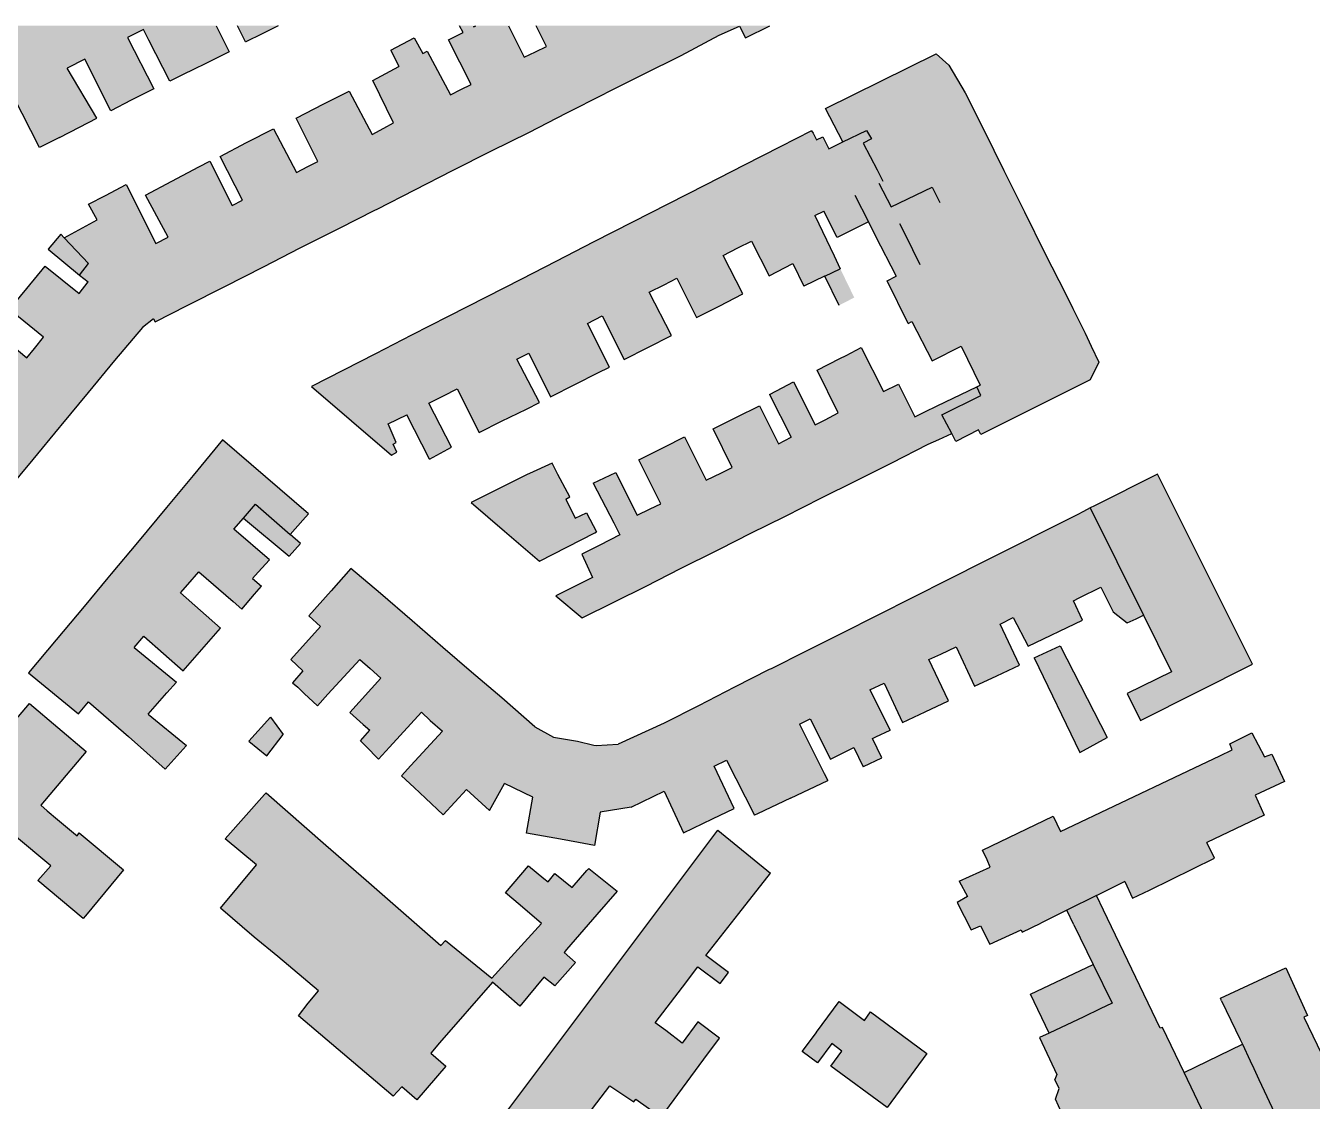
# Model space of a CAD drawing. Header units: millimetres. Extents: x 528980 to 529536, y 186782 to 187150.
# Drawn here: x 529131.2 to 529288.2, y 187018.8 to 187150.1 of the extents above; entities that cross this region are included whole.
import ezdxf

# ---------------------------------------------------------------- set-up
doc = ezdxf.new("R2010")
doc.units = ezdxf.units.MM
doc.header["$LTSCALE"] = 1.5
doc.layers.add('Building Outline', color=1, linetype='Continuous', true_color=0xff0000)
doc.layers.add('Buildings Area', color=1, linetype='Continuous', true_color=0xff0000)

# ---------------------------------------------------------------- blocks, each defined once
blk = doc.blocks.new('mastermap-topo_6112301_ACAD_1_FMEBLOCK7')
at = {"layer": 'Building Outline', "color": 251, "linetype": 'Continuous', "lineweight": -3, "true_color": 0x505050}
for points in [[(-3.75, 1.79), (-3.52, 1.91)], [(0.47, 1.91), (2.4, -1.91), (3.75, -1.26)]]:
    blk.add_lwpolyline(points, dxfattribs=at)

msp = doc.modelspace()

# ---------------------------------------------------------------- hatches: boundary and pattern name
at = {"layer": 'Buildings Area', "true_color": 0xfedcaf}
for points in [[(529127.55, 187140.4), (529129.75, 187141.45), (529132.9, 187135.2), (529135.35, 187136.45), (529127.7, 187149.8), (529123.7, 187147.8), (529122.8, 187147)], [(529133.73, 187150.07), (529128.24, 187150.07), (529127.7, 187149.8), (529135.35, 187136.45), (529137.8, 187137.7), (529139.91, 187138.78), (529136.3, 187144.9)], [(529139.58, 187150.07), (529133.73, 187150.07), (529136.3, 187144.9), (529138.45, 187146), (529141.6, 187139.7), (529144.1, 187141)], [(529145.36, 187150.07), (529139.58, 187150.07), (529144.1, 187141), (529146.85, 187142.35), (529143.65, 187148.65), (529145.6, 187149.6)], [(529151.09, 187150.07), (529145.36, 187150.07), (529145.6, 187149.6), (529146.25, 187148.31), (529148.8, 187143.32), (529150.6, 187144.2), (529151.53, 187144.66), (529153.35, 187145.55)], [(529151.09, 187150.07), (529153.35, 187145.55), (529156.05, 187146.9), (529154.47, 187150.07)], [(529162.03, 187150.07), (529157.04, 187150.07), (529158.02, 187148.1), (529158.06, 187148.11), (529160.05, 187149.1)], [(529185.84, 187150.07), (529184.15, 187150.07), (529184.57, 187149.26), (529182.8, 187148.35), (529185.55, 187142.9), (529184.3, 187142.3), (529188.05, 187134.8), (529192.6, 187137.05), (529185.9, 187149.95)], [(529186.13, 187150.07), (529185.9, 187149.95), (529192.6, 187137.05), (529197.25, 187139.45), (529193.4, 187146.9), (529192.05, 187146.25), (529190.12, 187150.07)], [(529197.54, 187150.07), (529193.48, 187150.07), (529194.75, 187147.55), (529193.4, 187146.9), (529197.25, 187139.45), (529201.75, 187141.7)], [(529197.54, 187150.07), (529201.75, 187141.7), (529202.2, 187141.95), (529206.5, 187144.1), (529203.55, 187150.07)], [(529209.4, 187150.07), (529203.55, 187150.07), (529206.5, 187144.1), (529211.2, 187146.45)], [(529215.22, 187150.07), (529209.4, 187150.07), (529211.2, 187146.45), (529215.8, 187148.9)], [(529215.22, 187150.07), (529215.8, 187148.9), (529218.3, 187150), (529219.05, 187148.6), (529222, 187150.07)], [(529178.62, 187148.61), (529175.77, 187147.08), (529176.75, 187145.1), (529183.3, 187132.4), (529188.05, 187134.8), (529184.3, 187142.3), (529183.05, 187141.65), (529180.2, 187146.95), (529179.67, 187146.66)], [(529230.9, 187135.9), (529233.8, 187137.3), (529234.4, 187136.25), (529233.4, 187135.75), (529235.1, 187132.5), (529235.8, 187131.1), (529235.95, 187131.2), (529248.1, 187137.35), (529245.85, 187141.9), (529243.85, 187145.25), (529242.3, 187146.65), (529228.8, 187139.95)], [(529183.3, 187132.4), (529176.75, 187145.1), (529173.55, 187143.4), (529176.1, 187138.2), (529174.9, 187137.55), (529175.05, 187137.2), (529178.7, 187130.05)], [(529167.6, 187140.55), (529174.1, 187127.7), (529178.7, 187130.05), (529175.05, 187137.2), (529174.9, 187137.55), (529173.5, 187136.8), (529170.7, 187142.1)], [(529169.5, 187125.35), (529173.8, 187127.55), (529174.1, 187127.7), (529167.6, 187140.55), (529164.2, 187138.8), (529166.85, 187133.5), (529165.65, 187132.9), (529165.8, 187132.6)], [(529164.7, 187122.95), (529169.5, 187125.35), (529165.8, 187132.6), (529165.65, 187132.9), (529164.25, 187132.15), (529161.45, 187137.5), (529158.15, 187135.8), (529158.25, 187135.6)], [(529227.3, 187136.95), (529227.1, 187137.25), (529223.25, 187135.3), (529227.5, 187126.9), (529228.59, 187127.45), (529231.25, 187128.8), (529230.35, 187130.55), (529228.9, 187133.45), (529228.6, 187134.1), (529229.45, 187134.5), (529229.2, 187135.05), (529228.45, 187136.5), (529227.7, 187136.15)], [(529232.39, 187129.39), (529234.65, 187130.55), (529235.3, 187130.85), (529235.8, 187131.1), (529235.1, 187132.5), (529233.4, 187135.75), (529234.4, 187136.25), (529233.8, 187137.3), (529230.9, 187135.9), (529229.2, 187135.05), (529229.45, 187134.5), (529228.6, 187134.1), (529228.9, 187133.45), (529230.35, 187130.55), (529231.25, 187128.8)], [(529242.75, 187128.5), (529250.55, 187132.4), (529248.1, 187137.35), (529235.95, 187131.2), (529235.8, 187131.1), (529235.3, 187130.85), (529236.8, 187127.95), (529241.8, 187130.35)], [(529164.7, 187122.95), (529158.25, 187135.6), (529158.15, 187135.8), (529154.95, 187134.1), (529157.65, 187128.8), (529156.4, 187128.15), (529160.25, 187120.65)], [(529228.69, 187119.49), (529228.7, 187119.5), (529230.6, 187120.4), (529229.85, 187122), (529227.5, 187126.9), (529223.25, 187135.3), (529218.85, 187133.05), (529224.8, 187121.05), (529226.15, 187118.29)], [(529160.25, 187120.65), (529156.4, 187128.15), (529153.68, 187133.56), (529152.35, 187132.85), (529149.05, 187131.1), (529155.5, 187118.25)], [(529214.2, 187130.65), (529218.1, 187122.95), (529219.75, 187123.8), (529221.9, 187119.55), (529224.8, 187121.05), (529218.85, 187133.05)], [(529250.55, 187132.4), (529242.75, 187128.5), (529237.8, 187125.95), (529238.25, 187125.1), (529239.4, 187122.75), (529244.4, 187125.1), (529245.25, 187123.45), (529253.05, 187127.35)], [(529150.9, 187115.95), (529147.1, 187123.5), (529143.47, 187130.69), (529140.95, 187129.37), (529138.87, 187128.28), (529139.95, 187126.4), (529146.8, 187114.3), (529147, 187113.95)], [(529155.5, 187118.25), (529149.05, 187131.1), (529145.85, 187129.4), (529148.6, 187124.25), (529147.1, 187123.5), (529150.9, 187115.95)], [(529215.8, 187115.85), (529218.7, 187117.35), (529216.3, 187122.05), (529218.1, 187122.95), (529214.2, 187130.65), (529209.55, 187128.3)], [(529235.3, 187130.85), (529234.65, 187130.55), (529232.39, 187129.39), (529234.02, 187126.16), (529234.87, 187124.49), (529237.8, 187125.95), (529242.75, 187128.5), (529241.8, 187130.35), (529236.8, 187127.95)], [(529234.02, 187126.16), (529232.39, 187129.39), (529231.25, 187128.8), (529228.59, 187127.45), (529230.22, 187124.24)], [(529209.55, 187128.3), (529205.25, 187126.1), (529209.1, 187118.45), (529210.65, 187119.25), (529213.05, 187114.45), (529215.8, 187115.85)], [(529238.86, 187113.73), (529239.33, 187113.96), (529247.9, 187118.35), (529255.55, 187122.3), (529253.05, 187127.35), (529245.25, 187123.45), (529240.3, 187120.95), (529237.7, 187119.65), (529237.4, 187119.5), (529236.32, 187118.95)], [(529146.8, 187114.3), (529139.95, 187126.4), (529135.9, 187124.2), (529138.9, 187121.05), (529137.8, 187119.65), (529138.85, 187118.8), (529145.45, 187113.25)], [(529200.55, 187123.7), (529207.1, 187110.8), (529210, 187112.25), (529207.3, 187117.55), (529209.1, 187118.45), (529205.25, 187126.1)], [(529237.7, 187119.65), (529240.3, 187120.95), (529239.4, 187122.75), (529238.25, 187125.1), (529237.8, 187125.95), (529234.87, 187124.49), (529237.4, 187119.5)], [(529138.9, 187121.05), (529135.9, 187124.2), (529135.49, 187124.63), (529133.98, 187122.81), (529137.8, 187119.65)], [(529199.75, 187113.75), (529201.55, 187114.65), (529204.25, 187109.35), (529207.1, 187110.8), (529200.55, 187123.7), (529195.9, 187121.3)], [(529240.3, 187120.95), (529245.25, 187123.45), (529244.4, 187125.1), (529239.4, 187122.75)], [(529245.35, 187110.95), (529258.1, 187117.3), (529255.55, 187122.3), (529247.9, 187118.35), (529239.33, 187113.96), (529241.8, 187109.19)], [(529145.45, 187113.25), (529138.85, 187118.8), (529137.75, 187117.4), (529133.6, 187120.75), (529131.35, 187118), (529142.05, 187109.2)], [(529201, 187107.7), (529202.45, 187108.42), (529199.75, 187113.75), (529195.9, 187121.3), (529191.7, 187119.15), (529198.3, 187106.35)], [(529191.15, 187109.4), (529192.6, 187110.1), (529195.25, 187104.8), (529198.3, 187106.35), (529191.7, 187119.15), (529187.4, 187116.95)], [(529232.3, 187116.9), (529230.6, 187120.4), (529228.7, 187119.5), (529230.45, 187115.95)], [(529138.85, 187105.3), (529142.05, 187109.2), (529131.35, 187118), (529129.25, 187115.45), (529133.4, 187112.05), (529132.3, 187110.7)], [(529192.3, 187103.3), (529193.9, 187104.08), (529191.15, 187109.4), (529187.4, 187116.95), (529182.75, 187114.6), (529189.25, 187101.8)], [(529258.1, 187117.3), (529245.35, 187110.95), (529247.65, 187106.2), (529260.45, 187112.55), (529258.95, 187115.55)], [(529182.2, 187104.9), (529183.85, 187105.75), (529186.55, 187100.45), (529189.25, 187101.8), (529182.75, 187114.6), (529178.3, 187112.3)], [(529138.85, 187105.3), (529132.3, 187110.7), (529131.35, 187109.55), (529127.2, 187113), (529125, 187110.3), (529135.5, 187101.3)], [(529180.5, 187097.2), (529183.15, 187098.65), (529180.4, 187104), (529182.2, 187104.9), (529178.3, 187112.3), (529173.9, 187110.05), (529177.7, 187102.6)], [(529261.2, 187110.98), (529260.45, 187112.55), (529247.65, 187106.2), (529247.25, 187106), (529247.75, 187104.95), (529243, 187102.6), (529244.19, 187100.33), (529244.7, 187099.35), (529247.45, 187100.75), (529247.75, 187100.2), (529261.1, 187106.85), (529262.15, 187109)], [(529135.3, 187101.05), (529135.5, 187101.3), (529125, 187110.3), (529122.75, 187107.55), (529121.6, 187106.14), (529125.6, 187102.75), (529132.1, 187097.15)], [(529175.85, 187097.65), (529176.5, 187098.05), (529176.05, 187099), (529176.4, 187099.2), (529175.45, 187101.5), (529177.7, 187102.6), (529173.9, 187110.05), (529166.1, 187106.05)], [(529233.15, 187110.8), (529231.3, 187109.85), (529230.54, 187109.46), (529236.9, 187096.75), (529241.3, 187099), (529239.7, 187102.35), (529237.7, 187106.35), (529235.85, 187105.45)], [(529232.5, 187094.55), (529236.9, 187096.75), (529230.54, 187109.46), (529227.76, 187108.03), (529230.35, 187102.85), (529228.75, 187102)], [(529125.6, 187102.75), (529121.6, 187106.14), (529120.7, 187106.9), (529119.7, 187105.6), (529120.4, 187105), (529119.35, 187103.65), (529123.55, 187100.1), (529122.45, 187098.75), (529128.9, 187093.3), (529132.1, 187097.15)], [(529224.9, 187106.6), (529222.8, 187105.5), (529221.96, 187105.06), (529224.6, 187099.85), (529228.3, 187092.45), (529232.5, 187094.55), (529228.75, 187102), (529227.55, 187101.35)], [(529242.6, 187099.6), (529244.19, 187100.33), (529243, 187102.6), (529247.75, 187104.95), (529247.25, 187106), (529242.43, 187103.69), (529242.41, 187103.68), (529240.91, 187102.94), (529239.7, 187102.35), (529241.3, 187099)], [(529224.6, 187099.85), (529223.05, 187099.05), (529220.75, 187103.7), (529217.95, 187102.3), (529223.85, 187090.2), (529228.3, 187092.45)], [(529217.95, 187102.3), (529215.1, 187100.9), (529217.4, 187096.15), (529216.1, 187095.5), (529219.7, 187088.15), (529223.85, 187090.2)], [(529155.25, 187099.55), (529151.65, 187095.2), (529157.8, 187090), (529159.25, 187091.7), (529163.5, 187088), (529165.05, 187089.75), (529165.74, 187090.53)], [(529207.4, 187091.1), (529207.65, 187090.65), (529211.1, 187083.85), (529215.45, 187086), (529209.2, 187098.45), (529209.1, 187098.65), (529206, 187097.1), (529208.7, 187091.75)], [(529219.7, 187088.15), (529216.1, 187095.5), (529214.25, 187094.6), (529211.6, 187099.9), (529209.1, 187098.65), (529209.2, 187098.45), (529215.45, 187086), (529215.95, 187086.25)], [(529189.65, 187088.4), (529197.1, 187092.3), (529197.6, 187092.6), (529197.3, 187093.1), (529196.15, 187095.3), (529195.43, 187096.68), (529192.7, 187095.45), (529192.4, 187095.3), (529185.55, 187091.9)], [(529211.1, 187083.85), (529207.65, 187090.65), (529207.4, 187091.1), (529205.8, 187090.35), (529205.58, 187090.78), (529203.2, 187095.55), (529200.45, 187094.25), (529202.95, 187089.4), (529203.7, 187087.93), (529206.9, 187081.7)], [(529159.6, 187083.4), (529160.95, 187084.9), (529156.6, 187088.65), (529157.8, 187090), (529151.65, 187095.2), (529148.4, 187091.3), (529158.9, 187082.61)], [(529265.6, 187068.6), (529267.2, 187065.3), (529280.9, 187072.15), (529269.3, 187095.35), (529261.6, 187091.5), (529261.1, 187091.25), (529267.6, 187078.15), (529271, 187071.25)], [(529200.85, 187088.3), (529199.65, 187090.65), (529198.25, 187090), (529197.1, 187092.3), (529189.65, 187088.4), (529193.9, 187084.75), (529200.65, 187088.2)], [(529148.4, 187091.3), (529144.85, 187087), (529151, 187081.9), (529152.35, 187083.45), (529156.55, 187079.8), (529157.6, 187078.88), (529159.15, 187080.7), (529160, 187081.7), (529158.9, 187082.61)], [(529164.74, 187086.9), (529163.5, 187088), (529159.25, 187091.7), (529157.8, 187090), (529163.37, 187085.36)], [(529251.7, 187077.85), (529253.5, 187074.35), (529260.15, 187077.55), (529259.05, 187079.9), (529259.75, 187080.25), (529262.4, 187081.55), (529263.9, 187078.55), (529265.6, 187077.2), (529266.7, 187077.7), (529260.25, 187090.8), (529259.5, 187090.4), (529248.25, 187084.75)], [(529260.25, 187090.8), (529266.7, 187077.7), (529267.6, 187078.15), (529261.1, 187091.25)], [(529206.9, 187081.7), (529203.7, 187087.93), (529201.25, 187086.7), (529199.05, 187085.6), (529200.35, 187082.75), (529195.9, 187080.5), (529199.1, 187077.8)], [(529144.85, 187087), (529141.65, 187083.2), (529152.7, 187073.95), (529155, 187076.55), (529150.1, 187080.85), (529151, 187081.9)], [(529248.25, 187084.75), (529243.8, 187082.5), (529249.7, 187070.75), (529252.45, 187072.05), (529250.1, 187077.05), (529251.7, 187077.85)], [(529152.7, 187073.95), (529141.65, 187083.2), (529141.25, 187082.7), (529138.35, 187079.2), (529144.45, 187074.2), (529145.65, 187075.6), (529150.45, 187071.35)], [(529164.4, 187069.35), (529174.5, 187080.8), (529170.9, 187083.85), (529168.5, 187081.1), (529165.75, 187078.05), (529167.2, 187076.75), (529163.55, 187072.75), (529165.05, 187071.35), (529163.75, 187069.9)], [(529239.45, 187080.3), (529242.85, 187073.4), (529244.75, 187074.3), (529246.95, 187069.5), (529249.7, 187070.75), (529243.8, 187082.5)], [(529178.35, 187077.45), (529174.5, 187080.8), (529164.4, 187069.35), (529165.2, 187068.6), (529166.81, 187067.09), (529168.1, 187068.5), (529172, 187072.75), (529173.25, 187071.65)], [(529235.1, 187078.1), (529240.95, 187066.35), (529243.8, 187067.7), (529241.4, 187072.75), (529242.85, 187073.4), (529239.45, 187080.3)], [(529148.45, 187068.65), (529149.63, 187069.98), (529144.45, 187074.2), (529138.35, 187079.2), (529134.95, 187075.15), (529146.15, 187066.05)], [(529182.1, 187074.2), (529178.35, 187077.45), (529173.25, 187071.65), (529174.55, 187070.45), (529170.75, 187066.25), (529172.4, 187064.8), (529173.2, 187064.1)], [(529234.2, 187069.05), (529235.95, 187069.85), (529238.2, 187065.05), (529240.95, 187066.35), (529235.1, 187078.1), (529230.75, 187075.9)], [(529134.95, 187075.15), (529131.55, 187071.1), (529137.65, 187066.1), (529138.9, 187067.55), (529143.75, 187063.35), (529148.25, 187059.35), (529150.78, 187062.2), (529150.83, 187062.25), (529146.15, 187066.05)], [(529234.2, 187069.05), (529230.75, 187075.9), (529226.35, 187073.7), (529232.25, 187062), (529232.25, 187061.99), (529232.26, 187061.98), (529232.83, 187060.8), (529233.38, 187059.65), (529233.43, 187059.68), (529235.65, 187060.75), (529234.52, 187063.09), (529234.95, 187063.3), (529236.68, 187064.13)], [(529185.6, 187071.2), (529182.1, 187074.2), (529173.2, 187064.1), (529172.05, 187062.8), (529172.7, 187062.15), (529174.26, 187060.59), (529175.6, 187062.05), (529179.5, 187066.3), (529180.55, 187065.3)], [(529229.41, 187060.56), (529232.25, 187061.99), (529232.25, 187062), (529226.35, 187073.7), (529222.15, 187071.6), (529225.6, 187064.85), (529226.91, 187065.51)], [(529257.4, 187074.4), (529254.25, 187072.95), (529259.8, 187061.4), (529263.15, 187063.2)], [(529189.3, 187068.05), (529185.6, 187071.2), (529180.55, 187065.3), (529182.05, 187064), (529178.2, 187059.8), (529177.05, 187058.54), (529178.6, 187057.1), (529179.3, 187056.45)], [(529229.07, 187057.97), (529228.64, 187058.82), (529226.76, 187062.55), (529225.6, 187064.85), (529222.15, 187071.6), (529221.9, 187071.5), (529217.7, 187069.35), (529223.6, 187057.65), (529224.52, 187055.83)], [(529220.48, 187053.92), (529224.52, 187055.83), (529223.6, 187057.65), (529217.7, 187069.35), (529213.3, 187067.1), (529216.7, 187060.45), (529220.12, 187053.76)], [(529138.6, 187061.5), (529131.7, 187067.35), (529127.6, 187062.6), (529127.15, 187063), (529122.75, 187057.9), (529123.25, 187057.45), (529119.55, 187053.1), (529126.5, 187047.3), (529129.85, 187051.25), (529134.3, 187047.55), (529132.7, 187045.75), (529138.25, 187041.15), (529138.5, 187041.45), (529143.15, 187047.05), (529137.75, 187051.6), (529137.5, 187051.2), (529137.05, 187051.6), (529135.1, 187053.2), (529133.85, 187054.27), (529133.05, 187054.95)], [(529189.65, 187057.6), (529193.35, 187064.5), (529189.3, 187068.05), (529179.3, 187056.45), (529180, 187055.8), (529182.16, 187053.8), (529185.01, 187056.87), (529187.79, 187054.29)], [(529162.65, 187063.6), (529161.1, 187065.7), (529158.46, 187062.78), (529160.65, 187061)], [(529213.3, 187067.1), (529209.1, 187064.95), (529215, 187053.3), (529217.65, 187054.55), (529215.2, 187059.7), (529216.7, 187060.45)], [(529193.35, 187064.5), (529189.65, 187057.6), (529193.07, 187055.94), (529192.3, 187051.54), (529196.46, 187050.8), (529198.52, 187062.77), (529195.63, 187063.27)], [(529215, 187053.3), (529209.1, 187064.95), (529203.51, 187062.42), (529205.07, 187054.71), (529209.1, 187056.65), (529211.45, 187051.6)], [(529205.07, 187054.71), (529203.51, 187062.42), (529200.8, 187062.23), (529200.55, 187062.29), (529198.52, 187062.77), (529196.46, 187050.8), (529198.66, 187050.4), (529200.63, 187050.05), (529201.3, 187054.09)], [(529284.8, 187057.85), (529283.25, 187061.2), (529282.35, 187060.85), (529280.8, 187063.8), (529278.1, 187062.45), (529278.4, 187061.7), (529276.9, 187061), (529273.81, 187059.52), (529272.2, 187058.75), (529257.45, 187051.75), (529254.85, 187050.55), (529254.45, 187051.2), (529248.5, 187048.3), (529248.9, 187047.4), (529245.1, 187045.7), (529246.1, 187043.8), (529244.85, 187043.1), (529246.55, 187039.75), (529247.7, 187040.25), (529248.85, 187038), (529252.65, 187039.75), (529252.8, 187039.45), (529255.05, 187040.55), (529258.23, 187042.13), (529261.85, 187043.92), (529261.9, 187043.95), (529262.4, 187044.2), (529265.3, 187045.65), (529275.3, 187050.4), (529282.3, 187053.75), (529281.2, 187056.2)], [(529188.15, 187033.35), (529188.1, 187033.85), (529182.45, 187038.45), (529181.85, 187037.85), (529172.76, 187045.79), (529167.82, 187050.1), (529160.55, 187056.45), (529160.37, 187056.25), (529155.55, 187050.85), (529159.39, 187047.7), (529154.98, 187042.38), (529159.1, 187038.85), (529162, 187036.5), (529166.95, 187032.3), (529165.7, 187030.8), (529164.5, 187029.25), (529176.05, 187019.45), (529177.1, 187020.6), (529178.94, 187019.01), (529182.49, 187023.11), (529180.65, 187024.7), (529181.7, 187025.95)], [(529256.55, 187053.6), (529247.95, 187049.45), (529248.5, 187048.3), (529254.45, 187051.2), (529254.85, 187050.55), (529257.45, 187051.75)], [(529214.2, 187036.6), (529218.23, 187041.76), (529222.07, 187046.68), (529215.65, 187051.9), (529207.5, 187041), (529189.8, 187017.4), (529185.75, 187011.95), (529182.9, 187008.2), (529178.5, 187002.3), (529181.4, 187000), (529182.5, 186999), (529182.6, 186999.1), (529183.4, 187000), (529183.9, 187000.6), (529184.5, 187000), (529185.7, 186998.9), (529186.65, 187000), (529202.5, 187020.7), (529205.4, 187018.75), (529205.65, 187019.1), (529208.75, 187016.9), (529213.95, 187023.95), (529215.87, 187026.51), (529213.2, 187028.51), (529211.29, 187025.92), (529209.3, 187027.45), (529208, 187028.4), (529211.35, 187032.75), (529213.2, 187035.25), (529215.95, 187033.21), (529216.95, 187034.56)], [(529275.3, 187050.4), (529265.3, 187045.65), (529266.25, 187043.6), (529268.3, 187044.6), (529276.25, 187048.5)], [(529188.15, 187033.35), (529191.5, 187030.45), (529194.42, 187033.99), (529195.77, 187032.9), (529198.28, 187035.78), (529196.9, 187036.99), (529197.2, 187037.35), (529200.9, 187041.6), (529203.37, 187044.47), (529199.9, 187047.25), (529199.68, 187046.99), (529197.89, 187044.91), (529195.78, 187046.62), (529194.95, 187045.59), (529194.42, 187046.02), (529192.54, 187047.54), (529189.77, 187044.25), (529191.54, 187042.75), (529194.14, 187040.54), (529190.86, 187036.91), (529188.1, 187033.85)], [(529256.06, 187027.15), (529260.3, 187029.15), (529262.3, 187030.1), (529263.75, 187030.8), (529261.46, 187035.5), (529253.82, 187031.89)], [(529236.3, 187018.05), (529241.15, 187024.65), (529234.3, 187029.75), (529233.55, 187028.7), (529230.45, 187031), (529227.7, 187027.25), (529227.69, 187027.24), (529225.95, 187024.89), (529227.8, 187023.52), (529229.55, 187025.87), (529230.8, 187024.95), (529229.45, 187023.1)], [(529272.55, 187022.35), (529282.65, 187001.2), (529283.05, 187000.25), (529290.1, 187003.5), (529289.65, 187004.4), (529287.25, 187009.54), (529287.08, 187009.89), (529286.44, 187011.26), (529281.67, 187021.48), (529281.04, 187022.82), (529280.6, 187023.77), (529279.65, 187025.8)]]:
    msp.add_hatch(color=41, dxfattribs=at).paths.add_polyline_path(points, flags=0)
h = msp.add_hatch(color=41, dxfattribs=at)
h.paths.add_polyline_path([(529262.7, 187042.15), (529261.85, 187043.92), (529258.23, 187042.13), (529259.1, 187040.35), (529261.46, 187035.5), (529263.75, 187030.8), (529262.3, 187030.1), (529260.3, 187029.15), (529256.06, 187027.15), (529254.9, 187026.6), (529257, 187022.1), (529256.75, 187021.5), (529257.3, 187020.4), (529256.85, 187019.1), (529257.95, 187016.65), (529259.45, 187016.2), (529259.9, 187015.25), (529259.3, 187013.75), (529260.8, 187010.65), (529262.05, 187010.5), (529262.4, 187009.7), (529261.85, 187008.35), (529263.25, 187005.45), (529264.8, 187005), (529265.3, 187004.15), (529264.6, 187002.45), (529265.5, 187000.55), (529267, 187000.35), (529267.15, 187000), (529267.6, 186999), (529267.1, 186997.35), (529268.1, 186995.05), (529269.65, 186994.8), (529270.35, 186993.55), (529270, 186993.3), (529270.3, 186992.65), (529270.7, 186991.85), (529271, 186991.15), (529263.55, 186987.8), (529260.15, 186986.3), (529261.3, 186983.75), (529258.9, 186982.65), (529260.7, 186978.85), (529267.25, 186981.85), (529273.85, 186984.9), (529274.2, 186984.1), (529274.7, 186983), (529274.95, 186982.95), (529275.1, 186982.95), (529275.25, 186982.9), (529275.45, 186982.7), (529275.55, 186982.5), (529275.6, 186982.3), (529275.55, 186982.1), (529275.5, 186981.75), (529275.05, 186980.7), (529276.3, 186977.95), (529276.85, 186977.8), (529277.2, 186977.65), (529277.5, 186977.45), (529277.75, 186977.25), (529277.95, 186977.05), (529278.05, 186976.8), (529278.1, 186976.5), (529278.1, 186976.3), (529278, 186976.1), (529277.6, 186975.35), (529279.1, 186972.15), (529279.7, 186972.05), (529279.9, 186972.05), (529280.1, 186972), (529280.35, 186971.9), (529280.55, 186971.75), (529280.7, 186971.45), (529280.8, 186971.15), (529280.8, 186970.85), (529280.75, 186970.6), (529280.7, 186970.25), (529280.6, 186970), (529280.45, 186969.6), (529281.75, 186966.8), (529282.85, 186966.4), (529283, 186966.2), (529283.2, 186965.9), (529283.35, 186965.65), (529283.4, 186965.4), (529283.4, 186965.25), (529283.3, 186965.15), (529282.95, 186964.2), (529284.3, 186961.35), (529285, 186961.2), (529285.35, 186961.1), (529285.65, 186960.9), (529285.8, 186960.65), (529285.95, 186960.35), (529286, 186960), (529285.95, 186959.6), (529285.8, 186959.3), (529285.7, 186959.05), (529285.5, 186958.75), (529286.35, 186957), (529284.6, 186956.05), (529285.75, 186953.4), (529286.25, 186953.6), (529288.65, 186948.45), (529298.9, 186953), (529306.7, 186957), (529307.15, 186957.25), (529307.5, 186956.55), (529308.65, 186956.9), (529309.55, 186956.55), (529311, 186957.2), (529311, 186958.1), (529312.2, 186958.7), (529312, 186959.4), (529318.75, 186962.35), (529318.1, 186963.85), (529319, 186964.55), (529318.3, 186966.2), (529316.8, 186966.2), (529316.35, 186967.45), (529316.75, 186967.7), (529316.35, 186968.85), (529316.95, 186969.85), (529316.3, 186971.35), (529314.7, 186971.9), (529314.25, 186973), (529313.6, 186972.85), (529312.7, 186974.8), (529303.15, 186995), (529303.35, 186995.15), (529302, 186998.05), (529302.6, 186998.4), (529301.75, 187000), (529299.65, 187004.3), (529299.2, 187004.1), (529287.15, 187029.1), (529287.6, 187029.3), (529284.95, 187035.1), (529277, 187031.4), (529277.1, 187031.1), (529279.39, 187026.35), (529279.65, 187025.8), (529280.6, 187023.77), (529281.04, 187022.82), (529281.67, 187021.48), (529286.44, 187011.26), (529287.08, 187009.89), (529287.25, 187009.54), (529289.65, 187004.4), (529290.1, 187003.5), (529283.05, 187000.25), (529282.65, 187001.2), (529272.55, 187022.35), (529269.9, 187027.85), (529269.6, 187027.75)], flags=0)
h.paths.add_polyline_path([(529295.8, 186991.7), (529296.8, 186989.55), (529293.95, 186988.3), (529297.7, 186979.95), (529300.7, 186981.25), (529301.5, 186979.45), (529294.3, 186976.2), (529288.55, 186988.95), (529289.45, 186989.4), (529289.7, 186988.9)], flags=0)
h.paths.add_polyline_path([(529298.25, 186968.2), (529305.2, 186971.45), (529307.65, 186966), (529303.7, 186964.2), (529304.65, 186962.25), (529301.6, 186960.9)], flags=0)

# ---------------------------------------------------------------- linework, layer by layer
at = {"layer": 'Building Outline', "color": 251, "linetype": 'Continuous', "lineweight": -3, "true_color": 0x505050}
for points in [[(529145.6, 187149.6), (529143.65, 187148.65), (529146.85, 187142.35), (529144.1, 187141)], [(529148.8, 187143.32), (529146.25, 187148.31), (529145.6, 187149.6)], [(529154.47, 187150.07), (529156.05, 187146.9), (529153.35, 187145.55)], [(529158.02, 187148.1), (529157.04, 187150.07)], [(529162.03, 187150.07), (529160.05, 187149.1), (529158.06, 187148.11), (529158.02, 187148.1)], [(529184.3, 187142.3), (529185.55, 187142.9), (529182.8, 187148.35), (529184.57, 187149.26), (529184.15, 187150.07)], [(529185.84, 187150.07), (529185.9, 187149.95)], [(529193.4, 187146.9), (529194.75, 187147.55), (529193.48, 187150.07)], [(529211.2, 187146.45), (529215.8, 187148.9)], [(529215.8, 187148.9), (529218.3, 187150), (529219.05, 187148.6)], [(529219.05, 187148.6), (529222, 187150.07)], [(529175.77, 187147.08), (529178.62, 187148.61), (529179.67, 187146.66), (529180.2, 187146.95), (529183.05, 187141.65), (529184.3, 187142.3)], [(529144.1, 187141), (529141.6, 187139.7), (529138.45, 187146), (529136.3, 187144.9)], [(529175.77, 187147.08), (529176.75, 187145.1)], [(529206.5, 187144.1), (529211.2, 187146.45)], [(529228.8, 187139.95), (529242.3, 187146.65)], [(529242.3, 187146.65), (529243.85, 187145.25), (529245.85, 187141.9), (529248.1, 187137.35)], [(529139.91, 187138.78), (529136.3, 187144.9)], [(529153.35, 187145.55), (529151.53, 187144.66), (529150.6, 187144.2), (529148.8, 187143.32)], [(529174.9, 187137.55), (529176.1, 187138.2), (529173.55, 187143.4), (529176.75, 187145.1)], [(529201.75, 187141.7), (529202.2, 187141.95), (529206.5, 187144.1)], [(529135.35, 187136.45), (529132.9, 187135.2), (529129.75, 187141.45), (529127.55, 187140.4)], [(529167.6, 187140.55), (529170.7, 187142.1), (529173.5, 187136.8), (529174.9, 187137.55)], [(529197.25, 187139.45), (529201.75, 187141.7)], [(529165.65, 187132.9), (529166.85, 187133.5), (529164.2, 187138.8), (529167.6, 187140.55)], [(529192.6, 187137.05), (529197.25, 187139.45)], [(529230.9, 187135.9), (529228.8, 187139.95)], [(529135.35, 187136.45), (529137.8, 187137.7), (529139.91, 187138.78)], [(529158.15, 187135.8), (529161.45, 187137.5), (529164.25, 187132.15), (529165.65, 187132.9)], [(529188.05, 187134.8), (529192.6, 187137.05)], [(529227.1, 187137.25), (529223.25, 187135.3)], [(529227.1, 187137.25), (529227.3, 187136.95), (529227.7, 187136.15), (529228.45, 187136.5), (529229.2, 187135.05)], [(529230.9, 187135.9), (529233.8, 187137.3), (529234.4, 187136.25), (529233.4, 187135.75), (529235.1, 187132.5), (529235.8, 187131.1)], [(529248.1, 187137.35), (529250.55, 187132.4)], [(529156.4, 187128.15), (529157.65, 187128.8), (529154.95, 187134.1), (529158.15, 187135.8)], [(529183.3, 187132.4), (529188.05, 187134.8)], [(529223.25, 187135.3), (529218.85, 187133.05)], [(529229.2, 187135.05), (529230.9, 187135.9)], [(529149.05, 187131.1), (529152.35, 187132.85), (529153.68, 187133.56)], [(529153.68, 187133.56), (529156.4, 187128.15)], [(529178.7, 187130.05), (529183.3, 187132.4)], [(529218.85, 187133.05), (529214.2, 187130.65)], [(529250.55, 187132.4), (529253.05, 187127.35)], [(529138.87, 187128.28), (529140.95, 187129.37), (529143.47, 187130.69)], [(529143.47, 187130.69), (529147.1, 187123.5)], [(529147.1, 187123.5), (529148.6, 187124.25), (529145.85, 187129.4), (529149.05, 187131.1)], [(529174.1, 187127.7), (529178.7, 187130.05)], [(529214.2, 187130.65), (529209.55, 187128.3)], [(529235.3, 187130.85), (529236.8, 187127.95), (529241.8, 187130.35), (529242.75, 187128.5)], [(529232.39, 187129.39), (529234.02, 187126.16)], [(529139.95, 187126.4), (529138.87, 187128.28)], [(529169.5, 187125.35), (529173.8, 187127.55), (529174.1, 187127.7)], [(529209.55, 187128.3), (529205.25, 187126.1)], [(529227.5, 187126.9), (529228.59, 187127.45)], [(529227.5, 187126.9), (529229.85, 187122)], [(529234.02, 187126.16), (529230.22, 187124.24), (529228.59, 187127.45)], [(529253.05, 187127.35), (529255.55, 187122.3)], [(529135.9, 187124.2), (529139.95, 187126.4)], [(529164.7, 187122.95), (529169.5, 187125.35)], [(529205.25, 187126.1), (529200.55, 187123.7)], [(529234.02, 187126.16), (529234.87, 187124.49)], [(529237.8, 187125.95), (529238.25, 187125.1), (529239.4, 187122.75)], [(529135.9, 187124.2), (529135.49, 187124.63), (529133.98, 187122.81)], [(529137.8, 187119.65), (529138.9, 187121.05), (529135.9, 187124.2)], [(529200.55, 187123.7), (529195.9, 187121.3)], [(529218.1, 187122.95), (529219.75, 187123.8), (529221.9, 187119.55), (529224.8, 187121.05)], [(529234.87, 187124.49), (529237.4, 187119.5)], [(529133.98, 187122.81), (529137.8, 187119.65)], [(529160.25, 187120.65), (529164.7, 187122.95)], [(529215.8, 187115.85), (529218.7, 187117.35), (529216.3, 187122.05), (529218.1, 187122.95)], [(529239.4, 187122.75), (529240.3, 187120.95)], [(529255.55, 187122.3), (529258.1, 187117.3)], [(529131.35, 187118), (529133.6, 187120.75), (529137.75, 187117.4), (529138.85, 187118.8)], [(529155.5, 187118.25), (529160.25, 187120.65)], [(529195.9, 187121.3), (529191.7, 187119.15)], [(529224.8, 187121.05), (529226.15, 187118.29)], [(529229.85, 187122), (529230.6, 187120.4)], [(529137.8, 187119.65), (529138.85, 187118.8)], [(529191.7, 187119.15), (529187.4, 187116.95)], [(529209.1, 187118.45), (529210.65, 187119.25), (529213.05, 187114.45), (529215.8, 187115.85)], [(529228.7, 187119.5), (529228.69, 187119.49), (529226.15, 187118.29)], [(529228.7, 187119.5), (529230.6, 187120.4)], [(529230.45, 187115.95), (529228.7, 187119.5)], [(529236.32, 187118.95), (529237.4, 187119.5)], [(529238.86, 187113.73), (529236.32, 187118.95)], [(529132.3, 187110.7), (529133.4, 187112.05), (529129.25, 187115.45), (529131.35, 187118)], [(529150.9, 187115.95), (529155.5, 187118.25)], [(529207.1, 187110.8), (529210, 187112.25), (529207.3, 187117.55), (529209.1, 187118.45)], [(529147, 187113.95), (529150.9, 187115.95)], [(529187.4, 187116.95), (529182.75, 187114.6)], [(529258.1, 187117.3), (529258.95, 187115.55), (529260.45, 187112.55)], [(529146.8, 187114.3), (529145.45, 187113.25)], [(529146.8, 187114.3), (529147, 187113.95)], [(529182.75, 187114.6), (529178.3, 187112.3)], [(529199.75, 187113.75), (529201.55, 187114.65), (529204.25, 187109.35), (529207.1, 187110.8)], [(529125, 187110.3), (529127.2, 187113), (529131.35, 187109.55), (529132.3, 187110.7)], [(529145.45, 187113.25), (529142.05, 187109.2)], [(529202.45, 187108.42), (529199.75, 187113.75)], [(529238.86, 187113.73), (529239.33, 187113.96)], [(529239.33, 187113.96), (529241.8, 187109.19)], [(529178.3, 187112.3), (529173.9, 187110.05)], [(529260.45, 187112.55), (529261.2, 187110.98)], [(529173.9, 187110.05), (529166.1, 187106.05)], [(529191.15, 187109.4), (529192.6, 187110.1), (529195.25, 187104.8), (529198.3, 187106.35)], [(529230.54, 187109.46), (529231.3, 187109.85), (529233.15, 187110.8), (529235.85, 187105.45), (529237.7, 187106.35)], [(529241.8, 187109.19), (529245.35, 187110.95)], [(529245.35, 187110.95), (529247.65, 187106.2)], [(529261.2, 187110.98), (529262.15, 187109), (529261.1, 187106.85)], [(529142.05, 187109.2), (529138.85, 187105.3)], [(529193.9, 187104.08), (529191.15, 187109.4)], [(529198.3, 187106.35), (529201, 187107.7), (529202.45, 187108.42)], [(529228.75, 187102), (529230.35, 187102.85), (529227.76, 187108.03), (529230.54, 187109.46)], [(529221.96, 187105.06), (529222.8, 187105.5), (529224.9, 187106.6), (529227.55, 187101.35), (529228.75, 187102)], [(529261.1, 187106.85), (529247.75, 187100.2)], [(529138.85, 187105.3), (529135.5, 187101.3)], [(529166.1, 187106.05), (529175.85, 187097.65)], [(529180.5, 187097.2), (529183.15, 187098.65), (529180.4, 187104), (529182.2, 187104.9)], [(529182.2, 187104.9), (529183.85, 187105.75), (529186.55, 187100.45), (529189.25, 187101.8)], [(529221.96, 187105.06), (529224.6, 187099.85)], [(529237.7, 187106.35), (529239.7, 187102.35)], [(529239.7, 187102.35), (529240.91, 187102.94), (529242.41, 187103.68), (529242.43, 187103.69), (529247.25, 187106)], [(529244.19, 187100.33), (529243, 187102.6), (529247.75, 187104.95), (529247.25, 187106)], [(529247.25, 187106), (529247.65, 187106.2)], [(529189.25, 187101.8), (529192.3, 187103.3), (529193.9, 187104.08)], [(529217.95, 187102.3), (529220.75, 187103.7), (529223.05, 187099.05), (529224.6, 187099.85)], [(529175.85, 187097.65), (529176.5, 187098.05), (529176.05, 187099), (529176.4, 187099.2), (529175.45, 187101.5), (529177.7, 187102.6)], [(529180.5, 187097.2), (529177.7, 187102.6)], [(529216.1, 187095.5), (529217.4, 187096.15), (529215.1, 187100.9), (529217.95, 187102.3)], [(529135.5, 187101.3), (529135.3, 187101.05), (529132.1, 187097.15)], [(529241.3, 187099), (529242.6, 187099.6), (529244.19, 187100.33)], [(529247.75, 187100.2), (529247.45, 187100.75), (529244.7, 187099.35), (529244.19, 187100.33)], [(529155.25, 187099.55), (529151.65, 187095.2)], [(529165.74, 187090.53), (529155.25, 187099.55)], [(529207.4, 187091.1), (529208.7, 187091.75), (529206, 187097.1), (529209.1, 187098.65)], [(529209.1, 187098.65), (529211.6, 187099.9), (529214.25, 187094.6), (529216.1, 187095.5)], [(529236.9, 187096.75), (529241.3, 187099)], [(529132.1, 187097.15), (529128.9, 187093.3)], [(529197.3, 187093.1), (529196.15, 187095.3), (529195.43, 187096.68), (529192.7, 187095.45), (529192.4, 187095.3)], [(529200.45, 187094.25), (529203.2, 187095.55), (529205.58, 187090.78), (529205.8, 187090.35), (529207.4, 187091.1)], [(529232.5, 187094.55), (529236.9, 187096.75)], [(529151.65, 187095.2), (529148.4, 187091.3)], [(529192.4, 187095.3), (529185.55, 187091.9)], [(529200.45, 187094.25), (529202.95, 187089.4)], [(529228.3, 187092.45), (529232.5, 187094.55)], [(529280.9, 187072.15), (529269.3, 187095.35), (529261.6, 187091.5)], [(529197.1, 187092.3), (529197.6, 187092.6), (529197.3, 187093.1)], [(529197.1, 187092.3), (529198.25, 187090), (529199.65, 187090.65), (529200.85, 187088.3)], [(529223.85, 187090.2), (529228.3, 187092.45)], [(529148.4, 187091.3), (529144.85, 187087)], [(529157.8, 187090), (529159.25, 187091.7), (529163.5, 187088)], [(529185.55, 187091.9), (529189.65, 187088.4)], [(529260.25, 187090.8), (529259.5, 187090.4)], [(529261.1, 187091.25), (529260.25, 187090.8)], [(529261.6, 187091.5), (529261.1, 187091.25)], [(529261.1, 187091.25), (529267.6, 187078.15)], [(529158.9, 187082.61), (529159.6, 187083.4), (529160.95, 187084.9), (529156.6, 187088.65), (529157.8, 187090)], [(529157.8, 187090), (529163.37, 187085.36)], [(529163.5, 187088), (529165.05, 187089.75), (529165.74, 187090.53)], [(529202.95, 187089.4), (529203.7, 187087.93)], [(529219.7, 187088.15), (529223.85, 187090.2)], [(529259.5, 187090.4), (529248.25, 187084.75)], [(529163.37, 187085.36), (529164.74, 187086.9), (529163.5, 187088)], [(529189.65, 187088.4), (529193.9, 187084.75)], [(529193.9, 187084.75), (529200.65, 187088.2), (529200.85, 187088.3)], [(529203.7, 187087.93), (529201.25, 187086.7), (529199.05, 187085.6), (529200.35, 187082.75), (529195.9, 187080.5)], [(529215.45, 187086), (529215.95, 187086.25), (529219.7, 187088.15)], [(529144.85, 187087), (529141.65, 187083.2)], [(529211.1, 187083.85), (529215.45, 187086)], [(529248.25, 187084.75), (529243.8, 187082.5)], [(529141.65, 187083.2), (529141.25, 187082.7), (529138.35, 187079.2)], [(529151, 187081.9), (529152.35, 187083.45), (529156.55, 187079.8), (529157.6, 187078.88), (529159.15, 187080.7), (529160, 187081.7)], [(529170.9, 187083.85), (529168.5, 187081.1)], [(529174.5, 187080.8), (529170.9, 187083.85)], [(529206.9, 187081.7), (529211.1, 187083.85)], [(529152.7, 187073.95), (529155, 187076.55), (529150.1, 187080.85), (529151, 187081.9)], [(529158.9, 187082.61), (529160, 187081.7)], [(529199.1, 187077.8), (529206.9, 187081.7)], [(529243.8, 187082.5), (529239.45, 187080.3)], [(529259.75, 187080.25), (529262.4, 187081.55), (529263.9, 187078.55), (529265.6, 187077.2), (529266.7, 187077.7)], [(529168.5, 187081.1), (529165.75, 187078.05)], [(529178.35, 187077.45), (529174.5, 187080.8)], [(529195.9, 187080.5), (529199.1, 187077.8)], [(529239.45, 187080.3), (529235.1, 187078.1)], [(529253.5, 187074.35), (529260.15, 187077.55), (529259.05, 187079.9), (529259.75, 187080.25)], [(529138.35, 187079.2), (529134.95, 187075.15)], [(529267.6, 187078.15), (529271, 187071.25), (529265.6, 187068.6)], [(529266.7, 187077.7), (529267.6, 187078.15)], [(529165.75, 187078.05), (529167.2, 187076.75), (529163.55, 187072.75), (529165.05, 187071.35), (529163.75, 187069.9), (529164.4, 187069.35)], [(529182.1, 187074.2), (529178.35, 187077.45)], [(529235.1, 187078.1), (529230.75, 187075.9)], [(529249.7, 187070.75), (529252.45, 187072.05), (529250.1, 187077.05), (529251.7, 187077.85)], [(529251.7, 187077.85), (529253.5, 187074.35)], [(529134.95, 187075.15), (529131.55, 187071.1)], [(529144.45, 187074.2), (529145.65, 187075.6), (529150.45, 187071.35), (529152.7, 187073.95)], [(529230.75, 187075.9), (529226.35, 187073.7)], [(529144.45, 187074.2), (529149.63, 187069.98)], [(529185.6, 187071.2), (529182.1, 187074.2)], [(529226.35, 187073.7), (529222.15, 187071.6)], [(529242.85, 187073.4), (529244.75, 187074.3), (529246.95, 187069.5), (529249.7, 187070.75)], [(529254.25, 187072.95), (529257.4, 187074.4)], [(529257.4, 187074.4), (529263.15, 187063.2)], [(529164.4, 187069.35), (529165.2, 187068.6), (529166.81, 187067.09), (529168.1, 187068.5), (529172, 187072.75), (529173.25, 187071.65)], [(529240.95, 187066.35), (529243.8, 187067.7), (529241.4, 187072.75), (529242.85, 187073.4)], [(529254.25, 187072.95), (529259.8, 187061.4)], [(529267.2, 187065.3), (529280.9, 187072.15)], [(529131.55, 187071.1), (529137.65, 187066.1)], [(529173.25, 187071.65), (529174.55, 187070.45), (529170.75, 187066.25), (529172.4, 187064.8), (529173.2, 187064.1)], [(529189.3, 187068.05), (529185.6, 187071.2)], [(529222.15, 187071.6), (529221.9, 187071.5), (529217.7, 187069.35)], [(529146.15, 187066.05), (529148.45, 187068.65), (529149.63, 187069.98)], [(529217.7, 187069.35), (529213.3, 187067.1)], [(529234.2, 187069.05), (529235.95, 187069.85), (529238.2, 187065.05), (529240.95, 187066.35)], [(529234.2, 187069.05), (529236.68, 187064.13)], [(529138.5, 187041.45), (529138.25, 187041.15), (529132.7, 187045.75), (529134.3, 187047.55), (529129.85, 187051.25), (529126.5, 187047.3), (529119.55, 187053.1), (529123.25, 187057.45), (529122.75, 187057.9), (529127.15, 187063), (529127.6, 187062.6), (529131.7, 187067.35)], [(529131.7, 187067.35), (529138.6, 187061.5)], [(529137.65, 187066.1), (529138.9, 187067.55), (529143.75, 187063.35), (529148.25, 187059.35), (529150.78, 187062.2), (529150.83, 187062.25)], [(529193.35, 187064.5), (529189.3, 187068.05)], [(529265.6, 187068.6), (529267.2, 187065.3)], [(529146.15, 187066.05), (529150.83, 187062.25)], [(529161.1, 187065.7), (529158.46, 187062.78)], [(529161.1, 187065.7), (529162.65, 187063.6)], [(529172.05, 187062.8), (529172.7, 187062.15), (529174.26, 187060.59), (529175.6, 187062.05), (529179.5, 187066.3), (529180.55, 187065.3)], [(529213.3, 187067.1), (529209.1, 187064.95)], [(529172.05, 187062.8), (529173.2, 187064.1)], [(529180.55, 187065.3), (529182.05, 187064), (529178.2, 187059.8), (529177.05, 187058.54), (529178.6, 187057.1), (529179.3, 187056.45)], [(529193.35, 187064.5), (529195.63, 187063.27), (529198.52, 187062.77)], [(529209.1, 187064.95), (529203.51, 187062.42)], [(529225.6, 187064.85), (529226.91, 187065.51), (529229.41, 187060.56), (529232.25, 187061.99)], [(529225.6, 187064.85), (529226.76, 187062.55), (529228.64, 187058.82), (529229.07, 187057.97)], [(529233.38, 187059.65), (529233.43, 187059.68), (529235.65, 187060.75), (529234.52, 187063.09), (529234.95, 187063.3), (529236.68, 187064.13)], [(529158.46, 187062.78), (529160.65, 187061)], [(529160.65, 187061), (529162.65, 187063.6)], [(529198.52, 187062.77), (529200.55, 187062.29), (529200.8, 187062.23), (529203.51, 187062.42)], [(529259.8, 187061.4), (529263.15, 187063.2)], [(529276.9, 187061), (529278.4, 187061.7), (529278.1, 187062.45)], [(529278.1, 187062.45), (529280.8, 187063.8), (529282.35, 187060.85), (529283.25, 187061.2), (529284.8, 187057.85)], [(529138.6, 187061.5), (529133.05, 187054.95), (529133.85, 187054.27)], [(529232.25, 187061.99), (529232.26, 187061.98), (529232.83, 187060.8), (529233.38, 187059.65)], [(529273.81, 187059.52), (529276.9, 187061)], [(529215, 187053.3), (529217.65, 187054.55), (529215.2, 187059.7), (529216.7, 187060.45)], [(529216.7, 187060.45), (529220.12, 187053.76)], [(529272.2, 187058.75), (529273.81, 187059.52)], [(529224.52, 187055.83), (529229.07, 187057.97)], [(529257.45, 187051.75), (529272.2, 187058.75)], [(529284.8, 187057.85), (529281.2, 187056.2), (529282.3, 187053.75), (529275.3, 187050.4)], [(529155.55, 187050.85), (529160.37, 187056.25)], [(529160.37, 187056.25), (529160.55, 187056.45), (529167.82, 187050.1)], [(529179.3, 187056.45), (529180, 187055.8), (529182.16, 187053.8), (529185.01, 187056.87), (529187.79, 187054.29)], [(529187.79, 187054.29), (529189.65, 187057.6)], [(529196.46, 187050.8), (529192.3, 187051.54), (529193.07, 187055.94), (529189.65, 187057.6)], [(529205.07, 187054.71), (529209.1, 187056.65), (529211.45, 187051.6), (529215, 187053.3)], [(529205.07, 187054.71), (529201.3, 187054.09), (529200.63, 187050.05)], [(529224.52, 187055.83), (529220.48, 187053.92), (529220.12, 187053.76)], [(529133.85, 187054.27), (529135.1, 187053.2), (529137.05, 187051.6)], [(529248.5, 187048.3), (529247.95, 187049.45), (529256.55, 187053.6)], [(529256.55, 187053.6), (529257.45, 187051.75)], [(529137.05, 187051.6), (529137.5, 187051.2), (529137.75, 187051.6), (529143.15, 187047.05), (529138.5, 187041.45)], [(529207.5, 187041), (529215.65, 187051.9)], [(529215.65, 187051.9), (529222.07, 187046.68)], [(529188.15, 187033.35), (529181.7, 187025.95), (529180.65, 187024.7), (529182.49, 187023.11), (529178.94, 187019.01), (529177.1, 187020.6), (529176.05, 187019.45), (529164.5, 187029.25), (529165.7, 187030.8), (529166.95, 187032.3), (529162, 187036.5), (529159.1, 187038.85), (529154.98, 187042.38), (529159.39, 187047.7), (529155.55, 187050.85)], [(529167.82, 187050.1), (529172.76, 187045.79)], [(529198.66, 187050.4), (529196.46, 187050.8)], [(529200.63, 187050.05), (529198.66, 187050.4)], [(529276.25, 187048.5), (529275.3, 187050.4)], [(529268.3, 187044.6), (529276.25, 187048.5)], [(529199.68, 187046.99), (529199.9, 187047.25), (529203.37, 187044.47), (529200.9, 187041.6), (529197.2, 187037.35), (529196.9, 187036.99), (529198.28, 187035.78), (529195.77, 187032.9), (529194.42, 187033.99), (529191.5, 187030.45), (529188.15, 187033.35)], [(529190.86, 187036.91), (529194.14, 187040.54), (529191.54, 187042.75), (529189.77, 187044.25), (529192.54, 187047.54), (529194.42, 187046.02), (529194.95, 187045.59), (529195.78, 187046.62), (529197.89, 187044.91), (529199.68, 187046.99)], [(529245.1, 187045.7), (529248.9, 187047.4), (529248.5, 187048.3)], [(529172.76, 187045.79), (529181.85, 187037.85), (529182.45, 187038.45)], [(529218.23, 187041.76), (529222.07, 187046.68)], [(529245.1, 187045.7), (529246.1, 187043.8), (529244.85, 187043.1), (529246.55, 187039.75), (529247.7, 187040.25), (529248.85, 187038), (529252.65, 187039.75), (529252.8, 187039.45), (529255.05, 187040.55)], [(529265.3, 187045.65), (529262.4, 187044.2)], [(529265.3, 187045.65), (529266.25, 187043.6), (529268.3, 187044.6)], [(529261.85, 187043.92), (529258.23, 187042.13)], [(529262.4, 187044.2), (529261.9, 187043.95), (529261.85, 187043.92)], [(529269.9, 187027.85), (529269.6, 187027.75), (529262.7, 187042.15), (529261.85, 187043.92)], [(529258.23, 187042.13), (529255.05, 187040.55)], [(529259.1, 187040.35), (529258.23, 187042.13)], [(529182.9, 187008.2), (529185.75, 187011.95), (529189.8, 187017.4), (529207.5, 187041)], [(529185.7, 186998.9), (529186.65, 187000), (529202.5, 187020.7), (529205.4, 187018.75), (529205.65, 187019.1), (529208.75, 187016.9), (529213.95, 187023.95), (529215.87, 187026.51), (529213.2, 187028.51), (529211.29, 187025.92), (529209.3, 187027.45), (529208, 187028.4), (529211.35, 187032.75), (529213.2, 187035.25), (529215.95, 187033.21), (529216.95, 187034.56), (529214.2, 187036.6), (529218.23, 187041.76)], [(529259.1, 187040.35), (529261.46, 187035.5)], [(529182.45, 187038.45), (529188.1, 187033.85)], [(529188.1, 187033.85), (529190.86, 187036.91)], [(529256.06, 187027.15), (529253.82, 187031.89), (529261.46, 187035.5)], [(529261.46, 187035.5), (529263.75, 187030.8), (529262.3, 187030.1), (529260.3, 187029.15), (529256.06, 187027.15)], [(529277.1, 187031.1), (529277, 187031.4), (529284.95, 187035.1), (529287.6, 187029.3), (529287.15, 187029.1), (529299.2, 187004.1), (529299.65, 187004.3), (529301.75, 187000), (529302.6, 186998.4), (529302, 186998.05), (529303.35, 186995.15)], [(529277.1, 187031.1), (529279.39, 187026.35), (529279.65, 187025.8)], [(529225.95, 187024.89), (529227.69, 187027.24), (529227.7, 187027.25), (529230.45, 187031), (529233.55, 187028.7), (529234.3, 187029.75)], [(529234.3, 187029.75), (529241.15, 187024.65), (529236.3, 187018.05)], [(529256.06, 187027.15), (529254.9, 187026.6), (529257, 187022.1), (529256.75, 187021.5)], [(529272.55, 187022.35), (529269.9, 187027.85)], [(529236.3, 187018.05), (529229.45, 187023.1), (529230.8, 187024.95), (529229.55, 187025.87), (529227.8, 187023.52), (529225.95, 187024.89)], [(529272.55, 187022.35), (529279.65, 187025.8)], [(529279.65, 187025.8), (529280.6, 187023.77), (529281.04, 187022.82), (529281.67, 187021.48), (529286.44, 187011.26), (529287.08, 187009.89), (529287.25, 187009.54), (529289.65, 187004.4), (529290.1, 187003.5), (529283.05, 187000.25), (529282.65, 187001.2), (529272.55, 187022.35)], [(529257.95, 187016.65), (529256.85, 187019.1), (529257.3, 187020.4), (529256.75, 187021.5)]]:
    msp.add_lwpolyline(points, dxfattribs=at)

# ---------------------------------------------------------------- block references
msp.add_blockref('mastermap-topo_6112301_ACAD_1_FMEBLOCK7', (529189.65, 187148.16), dxfattribs=at)

doc.saveas('drawing.dxf')
